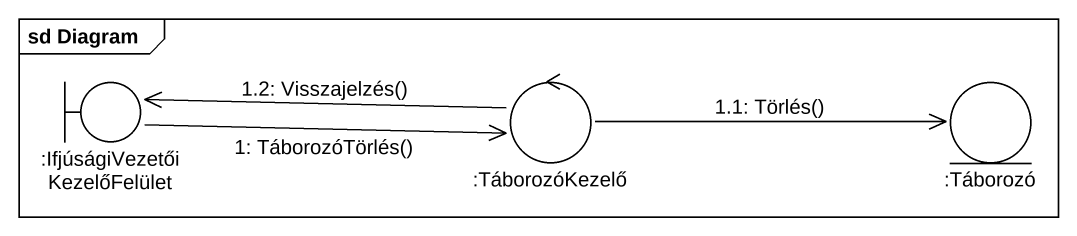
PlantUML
@startuml
mainframe sd Diagram
boundary ":IfjúságiVezetőiKezelőFelület" as IfjúságiVezetőiKezelőFelület
control ":TáborozóKezelő" as TáborozóKezelő
entity ":Táborozó" as Táborozó
IfjúságiVezetőiKezelőFelület -right-> TáborozóKezelő : 1: TáborozóTörlés()
TáborozóKezelő -right-> Táborozó : 1.1: Törlés()
TáborozóKezelő -left-> IfjúságiVezetőiKezelőFelület : 1.2: Visszajelzés()
@enduml
